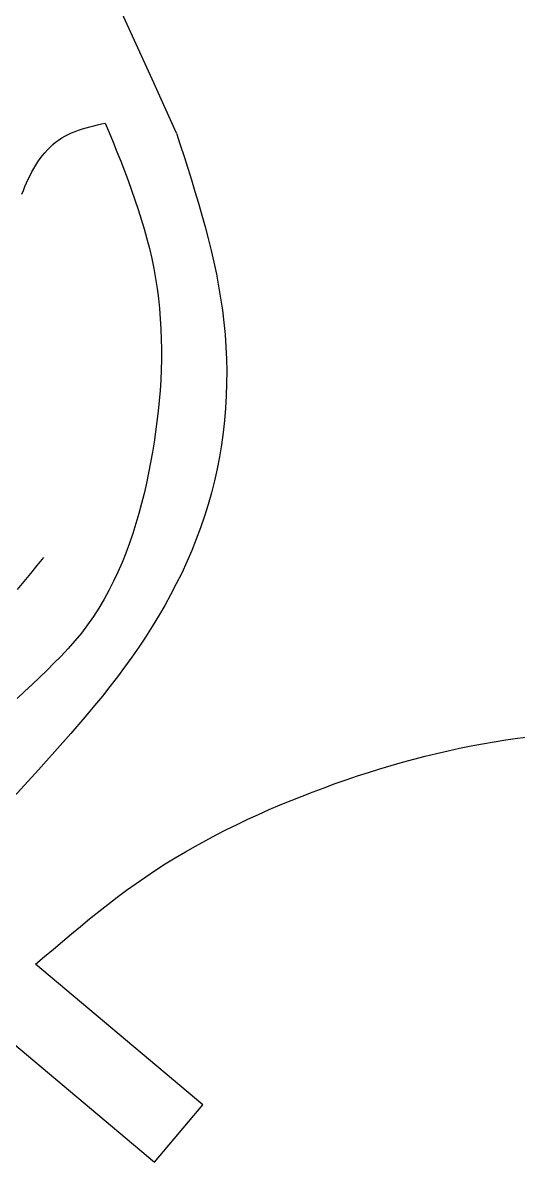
# Model space of a CAD drawing. Extents: x -3475 to 3475, y -2114 to 2114.
# Drawn here: x 359.1 to 549.8, y -1820.2 to -1382 of the extents above; entities that cross this region are included whole.
import ezdxf

# ---------------------------------------------------------------- set-up
doc = ezdxf.new("R2010")
doc.units = 0
doc.header["$MEASUREMENT"] = 0
doc.layers.get('0').update_dxf_attribs({"linetype": 'CONTINUOUS'})

msp = doc.modelspace()

# ---------------------------------------------------------------- linework, layer by layer
for p, q in [((408.91, -1403.62), (363.25, -1303.27)), ((418.27, -1424.42), (408.91, -1403.62)), ((377.9, -1424.28), (379.25, -1423.73)), ((379.25, -1423.73), (380.63, -1423.22)), ((380.63, -1423.22), (382.05, -1422.76)), ((382.05, -1422.76), (383.48, -1422.33)), ((383.48, -1422.33), (384.94, -1421.94)), ((384.94, -1421.94), (386.41, -1421.57)), ((386.41, -1421.57), (387.9, -1421.21)), ((387.9, -1421.21), (389.39, -1420.87)), ((389.39, -1420.87), (390.89, -1420.53)), ((390.89, -1420.53), (392.39, -1424.21)), ((370.68, -1428.84), (371.77, -1427.92)), ((371.77, -1427.92), (372.91, -1427.07)), ((372.91, -1427.07), (374.09, -1426.27)), ((374.09, -1426.27), (375.32, -1425.54)), ((375.32, -1425.54), (376.59, -1424.88)), ((376.59, -1424.88), (377.9, -1424.28)), ((392.39, -1424.21), (393.88, -1427.88)), ((393.88, -1427.88), (395.35, -1431.56)), ((418.27, -1424.42), (419.73, -1428.9)), ((366.72, -1433.06), (367.65, -1431.93)), ((367.65, -1431.93), (368.62, -1430.84)), ((368.62, -1430.84), (369.63, -1429.81)), ((369.63, -1429.81), (370.68, -1428.84)), ((395.35, -1431.56), (396.81, -1435.25)), ((419.73, -1428.9), (421.18, -1433.39)), ((363.38, -1438.01), (364.16, -1436.71)), ((364.16, -1436.71), (364.98, -1435.45)), ((364.98, -1435.45), (365.83, -1434.23)), ((365.83, -1434.23), (366.72, -1433.06)), ((396.81, -1435.25), (398.24, -1438.94)), ((421.18, -1433.39), (422.61, -1437.88)), ((361.23, -1442.1), (361.92, -1440.7)), ((361.92, -1440.7), (362.63, -1439.34)), ((362.63, -1439.34), (363.38, -1438.01)), ((398.24, -1438.94), (399.63, -1442.63)), ((422.61, -1437.88), (424.02, -1442.37)), ((359.36, -1446.43), (359.96, -1444.96)), ((359.96, -1444.96), (360.58, -1443.52)), ((360.58, -1443.52), (361.23, -1442.1)), ((399.63, -1442.63), (400.99, -1446.34)), ((424.02, -1442.37), (425.4, -1446.87)), ((358.8, -1447.91), (359.36, -1446.43)), ((400.99, -1446.34), (402.29, -1450.05)), ((402.29, -1450.05), (403.55, -1453.77)), ((425.4, -1446.87), (426.75, -1451.38)), ((403.55, -1453.77), (404.74, -1457.51)), ((426.75, -1451.38), (428.05, -1455.9)), ((404.74, -1457.51), (405.86, -1461.26)), ((428.05, -1455.9), (429.29, -1460.42)), ((405.86, -1461.26), (406.91, -1465.02)), ((429.29, -1460.42), (430.48, -1464.96)), ((406.91, -1465.02), (407.88, -1468.81)), ((430.48, -1464.96), (431.6, -1469.51)), ((407.88, -1468.81), (408.76, -1472.6)), ((431.6, -1469.51), (432.65, -1474.08)), ((408.76, -1472.6), (409.55, -1476.42)), ((409.55, -1476.42), (410.24, -1480.26)), ((432.65, -1474.08), (433.62, -1478.66)), ((410.24, -1480.26), (410.83, -1484.11)), ((433.62, -1478.66), (434.49, -1483.26)), ((410.83, -1484.11), (411.33, -1487.98)), ((434.49, -1483.26), (435.27, -1487.88)), ((411.33, -1487.98), (411.73, -1491.87)), ((435.27, -1487.88), (435.95, -1492.52)), ((411.73, -1491.87), (412.05, -1495.77)), ((435.95, -1492.52), (436.51, -1497.18)), ((412.05, -1495.77), (412.28, -1499.68)), ((436.51, -1497.18), (436.96, -1501.86)), ((412.28, -1499.68), (412.42, -1503.61)), ((436.96, -1501.86), (437.29, -1506.56)), ((412.42, -1503.61), (412.48, -1507.54)), ((437.29, -1506.56), (437.51, -1511.28)), ((412.46, -1511.49), (412.37, -1515.44)), ((412.48, -1507.54), (412.46, -1511.49)), ((437.51, -1511.28), (437.6, -1516)), ((412.37, -1515.44), (412.19, -1519.4)), ((437.6, -1516), (437.58, -1520.72)), ((412.19, -1519.4), (411.94, -1523.36)), ((411.94, -1523.36), (411.62, -1527.33)), ((437.58, -1520.72), (437.43, -1525.44)), ((411.62, -1527.33), (411.22, -1531.29)), ((437.43, -1525.44), (437.16, -1530.16)), ((411.22, -1531.29), (410.76, -1535.26)), ((437.16, -1530.16), (436.77, -1534.88)), ((410.76, -1535.26), (410.24, -1539.23)), ((436.77, -1534.88), (436.26, -1539.57)), ((410.24, -1539.23), (409.65, -1543.2)), ((436.26, -1539.57), (435.62, -1544.26)), ((409.65, -1543.2), (409, -1547.16)), ((435.62, -1544.26), (434.85, -1548.92)), ((408.29, -1551.12), (407.52, -1555.07)), ((409, -1547.16), (408.29, -1551.12)), ((434.85, -1548.92), (433.96, -1553.55)), ((407.52, -1555.07), (406.69, -1559.02)), ((433.96, -1553.55), (432.94, -1558.16)), ((406.69, -1559.02), (405.79, -1562.94)), ((432.94, -1558.16), (431.79, -1562.73)), ((405.79, -1562.94), (404.83, -1566.85)), ((431.79, -1562.73), (430.51, -1567.26)), ((404.83, -1566.85), (403.78, -1570.73)), ((430.51, -1567.26), (429.1, -1571.76)), ((403.78, -1570.73), (402.67, -1574.57)), ((429.1, -1571.76), (427.56, -1576.21)), ((402.67, -1574.57), (401.46, -1578.39)), ((427.56, -1576.21), (425.91, -1580.62)), ((401.46, -1578.39), (400.18, -1582.16)), ((425.91, -1580.62), (424.14, -1584.98)), ((398.8, -1585.89), (397.32, -1589.57)), ((400.18, -1582.16), (398.8, -1585.89)), ((424.14, -1584.98), (422.26, -1589.3)), ((364.69, -1590.7), (367.17, -1587.56)), ((397.32, -1589.57), (395.75, -1593.2)), ((422.26, -1589.3), (420.28, -1593.58)), ((359.68, -1596.89), (362.21, -1593.82)), ((362.21, -1593.82), (364.69, -1590.7)), ((395.75, -1593.2), (394.08, -1596.77)), ((420.28, -1593.58), (418.19, -1597.8)), ((357.1, -1599.89), (359.68, -1596.89)), ((394.08, -1596.77), (392.3, -1600.27)), ((418.19, -1597.8), (416, -1601.98)), ((390.41, -1603.7), (388.4, -1607.07)), ((392.3, -1600.27), (390.41, -1603.7)), ((416, -1601.98), (413.73, -1606.11)), ((388.4, -1607.07), (386.28, -1610.35)), ((413.73, -1606.11), (411.36, -1610.19)), ((386.28, -1610.35), (384.03, -1613.55)), ((411.36, -1610.19), (408.9, -1614.21)), ((381.66, -1616.66), (379.16, -1619.69)), ((384.03, -1613.55), (381.66, -1616.66)), ((408.9, -1614.21), (406.37, -1618.19)), ((379.16, -1619.69), (376.55, -1622.63)), ((406.37, -1618.19), (403.76, -1622.11)), ((373.86, -1625.5), (371.11, -1628.31)), ((376.55, -1622.63), (373.86, -1625.5)), ((403.76, -1622.11), (401.08, -1625.97)), ((371.11, -1628.31), (368.32, -1631.08)), ((398.33, -1629.78), (395.52, -1633.54)), ((401.08, -1625.97), (398.33, -1629.78)), ((365.51, -1633.82), (362.68, -1636.52)), ((368.32, -1631.08), (365.51, -1633.82)), ((395.52, -1633.54), (392.66, -1637.25)), ((362.68, -1636.52), (359.82, -1639.18)), ((392.66, -1637.25), (389.74, -1640.92)), ((359.82, -1639.18), (356.9, -1641.8)), ((389.74, -1640.92), (386.77, -1644.54)), ((386.77, -1644.54), (383.77, -1648.14)), ((380.72, -1651.71), (377.64, -1655.24)), ((383.77, -1648.14), (380.72, -1651.71)), ((377.64, -1655.24), (374.54, -1658.76)), ((374.54, -1658.76), (371.41, -1662.26)), ((527.22, -1660.96), (531.65, -1660.06)), ((531.65, -1660.06), (536.09, -1659.23)), ((536.09, -1659.23), (540.53, -1658.46)), ((540.53, -1658.46), (544.99, -1657.76)), ((544.99, -1657.76), (549.46, -1657.12)), ((549.46, -1657.12), (553.93, -1656.55)), ((371.41, -1662.26), (368.27, -1665.75)), ((509.63, -1665.15), (514.01, -1664.01)), ((514.01, -1664.01), (518.4, -1662.93)), ((518.4, -1662.93), (522.81, -1661.92)), ((522.81, -1661.92), (527.22, -1660.96)), ((365.12, -1669.22), (355.63, -1679.64)), ((368.27, -1665.75), (365.12, -1669.22)), ((492.24, -1670.24), (496.57, -1668.89)), ((496.57, -1668.89), (500.91, -1667.59)), ((500.91, -1667.59), (505.26, -1666.34)), ((505.26, -1666.34), (509.63, -1665.15)), ((479.34, -1674.59), (483.63, -1673.09)), ((483.63, -1673.09), (487.92, -1671.64)), ((487.92, -1671.64), (492.24, -1670.24)), ((466.59, -1679.37), (470.82, -1677.73)), ((470.82, -1677.73), (475.08, -1676.14)), ((475.08, -1676.14), (479.34, -1674.59)), ((458.18, -1682.79), (462.37, -1681.05)), ((462.37, -1681.05), (466.59, -1679.37)), ((445.74, -1688.29), (449.86, -1686.41)), ((449.86, -1686.41), (454.01, -1684.57)), ((454.01, -1684.57), (458.18, -1682.79)), ((437.59, -1692.24), (441.65, -1690.24)), ((441.65, -1690.24), (445.74, -1688.29)), ((429.57, -1696.4), (433.57, -1694.29)), ((433.57, -1694.29), (437.59, -1692.24)), ((421.7, -1700.81), (425.62, -1698.58)), ((425.62, -1698.58), (429.57, -1696.4)), ((413.98, -1705.48), (417.82, -1703.11)), ((417.82, -1703.11), (421.7, -1700.81)), ((406.44, -1710.4), (410.19, -1707.91)), ((410.19, -1707.91), (413.98, -1705.48)), ((399.08, -1715.59), (402.74, -1712.97)), ((402.74, -1712.97), (406.44, -1710.4)), ((395.46, -1718.28), (399.08, -1715.59)), ((388.33, -1723.79), (391.88, -1721.01)), ((391.88, -1721.01), (395.46, -1718.28)), ((384.8, -1726.61), (388.33, -1723.79)), ((377.82, -1732.35), (381.3, -1729.47)), ((381.3, -1729.47), (384.8, -1726.61)), ((374.35, -1735.26), (377.82, -1732.35)), ((367.45, -1741.11), (370.9, -1738.18)), ((370.9, -1738.18), (374.35, -1735.26)), ((364.01, -1744.05), (367.45, -1741.11)), ((428.39, -1798.07), (364.01, -1744.05)), ((349.88, -1769.85), (409.85, -1820.17)), ((409.85, -1820.17), (428.39, -1798.07))]:
    msp.add_line(p, q)

doc.saveas('drawing.dxf')
